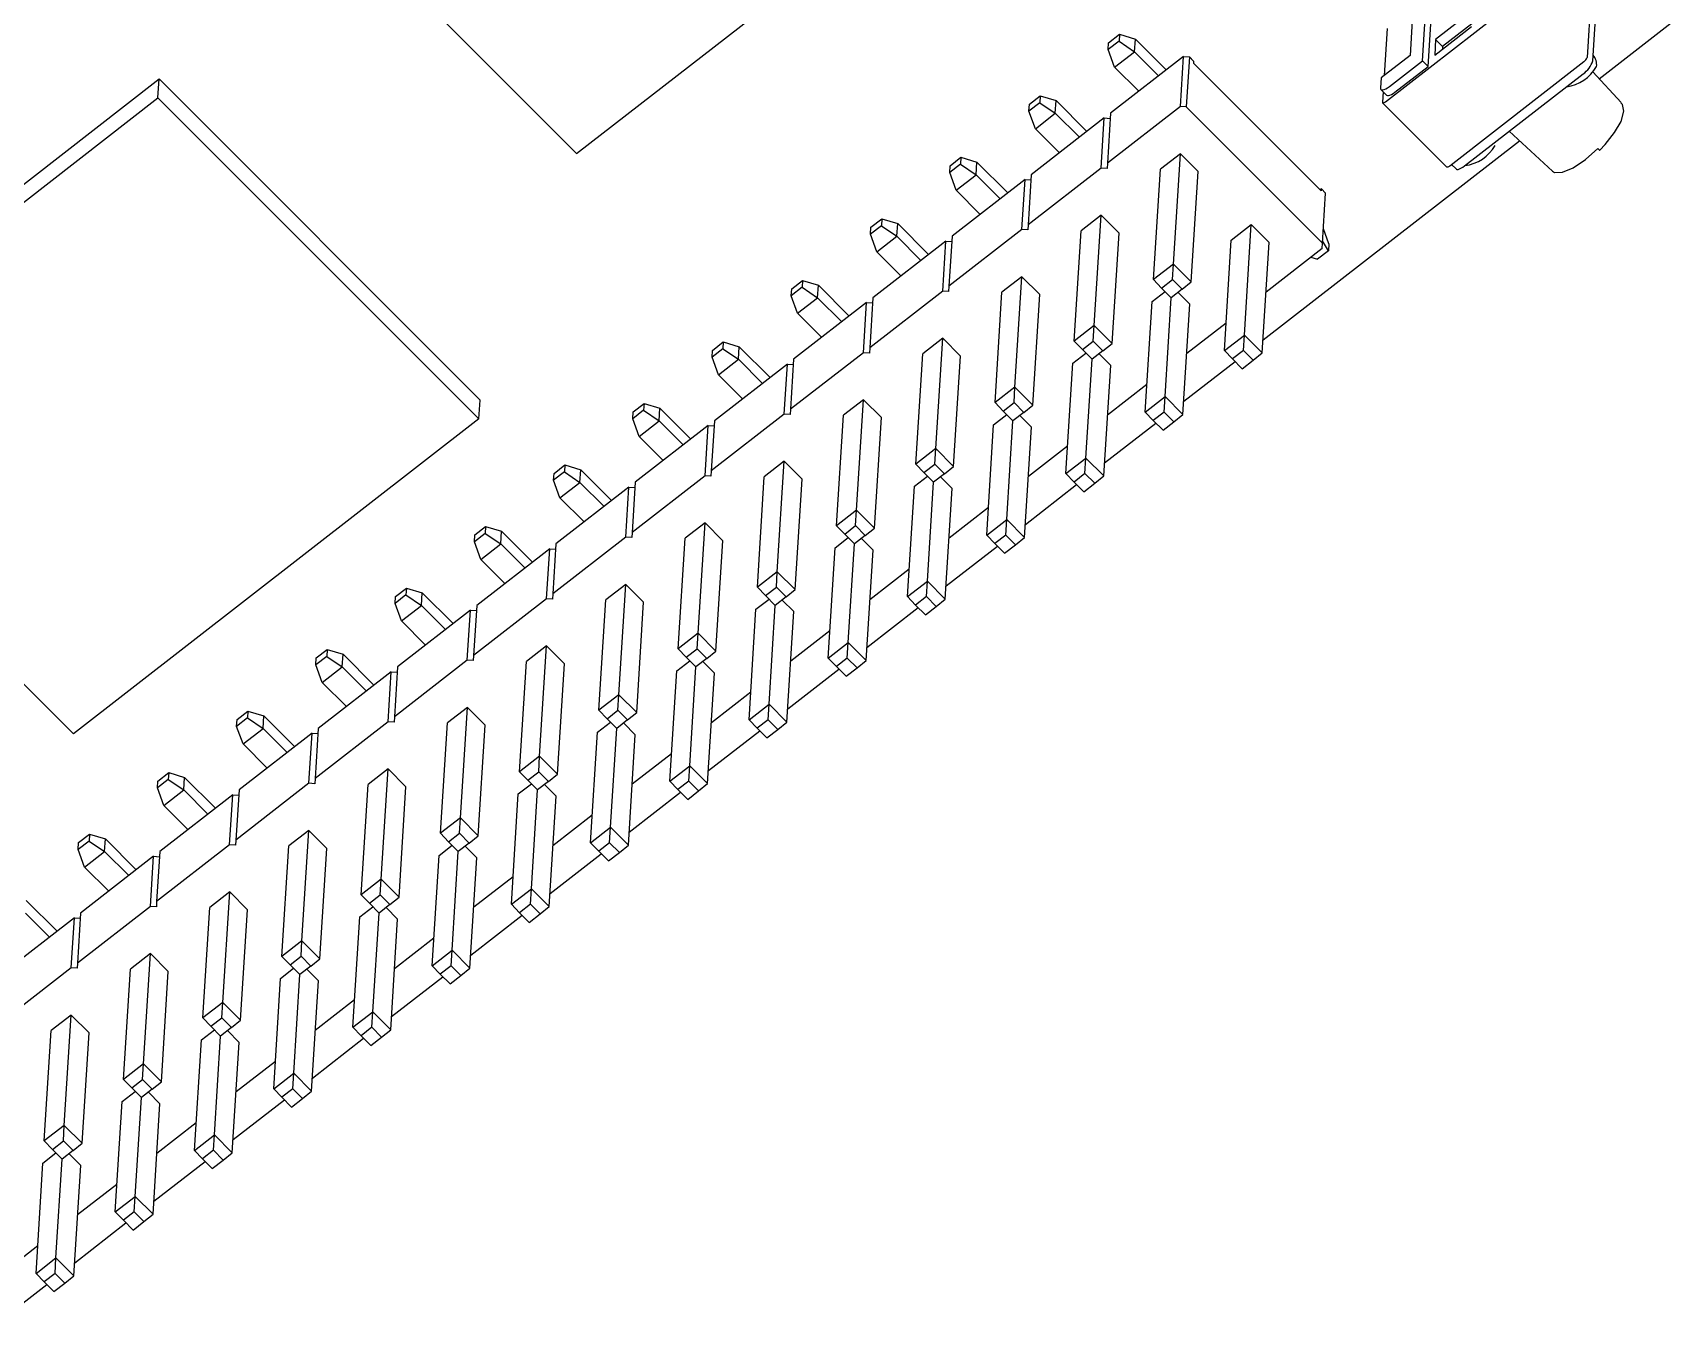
# Model space of a CAD drawing. Header units: millimetres. Extents: x 2 to 1109, y 2 to 430.
# Drawn here: x 471.74 to 510.86, y 336.83 to 367.65 of the extents above; entities that cross this region are included whole.
import ezdxf

# ---------------------------------------------------------------- set-up
doc = ezdxf.new("R2010")
doc.units = ezdxf.units.MM
doc.header["$LTSCALE"] = 0.5
doc.layers.add('几何体', color=7, linetype='Continuous')

msp = doc.modelspace()

# ---------------------------------------------------------------- linework, layer by layer
at = {"layer": '几何体'}
for p, q in [((476.989, 372.503), (484.722, 364.77)), ((484.722, 364.77), (494.851, 372.632)), ((504.919, 366.984), (505.044, 368.983)), ((508.976, 369.086), (508.849, 367.063)), ((505.052, 366.85), (505.178, 368.85)), ((508.986, 366.985), (509.098, 368.772)), ((504.036, 366.005), (507.238, 368.491)), ((504.7, 368.358), (504.622, 367.111)), ((506.113, 368.177), (505.234, 367.495)), ((505.211, 367.119), (506.09, 367.801)), ((506.094, 367.866), (505.401, 367.328)), ((509.139, 366.555), (510.859, 367.89)), ((497.673, 367.451), (497.413, 367.25)), ((497.413, 367.25), (497.424, 367.414)), ((497.424, 367.414), (497.683, 367.616)), ((497.683, 367.616), (497.673, 367.451)), ((497.673, 367.451), (498.044, 367.2)), ((497.683, 367.616), (498.063, 367.502)), ((498.044, 367.2), (498.063, 367.502)), ((498.063, 367.502), (498.799, 366.765)), ((504.074, 367.754), (504.004, 366.632)), ((505.234, 367.495), (505.211, 367.119)), ((505.401, 367.328), (505.234, 367.495)), ((497.567, 366.83), (497.413, 367.25)), ((499.213, 367.086), (497.47, 365.733)), ((497.567, 366.83), (498.044, 367.2)), ((498.044, 367.2), (498.619, 366.625)), ((499.138, 365.891), (499.213, 367.086)), ((499.213, 367.086), (499.354, 367.077)), ((499.354, 367.077), (499.279, 365.882)), ((499.354, 367.077), (499.454, 366.977)), ((499.454, 366.977), (499.451, 366.93)), ((504.622, 367.111), (503.93, 366.574)), ((504.129, 366.371), (504.919, 366.984)), ((504.919, 366.984), (505.052, 366.85)), ((505.401, 367.328), (505.397, 367.263)), ((497.567, 366.83), (498.143, 366.255)), ((499.451, 366.93), (502.504, 363.877)), ((504.263, 366.237), (505.052, 366.85)), ((508.771, 366.958), (505.569, 364.472)), ((505.923, 364.473), (508.753, 366.67)), ((509.664, 365.989), (508.989, 366.716)), ((465.069, 359.034), (474.751, 366.549)), ((474.723, 366.102), (474.751, 366.549)), ((474.751, 366.549), (482.418, 358.882)), ((503.93, 366.574), (503.915, 366.339)), ((503.926, 366.3), (504.059, 366.166)), ((503.98, 366.246), (503.964, 365.994)), ((465.041, 358.587), (474.723, 366.102)), ((474.723, 366.102), (482.39, 358.436)), ((495.781, 365.983), (495.522, 365.781)), ((495.522, 365.781), (495.532, 365.946)), ((495.532, 365.946), (495.792, 366.147)), ((495.792, 366.147), (495.781, 365.983)), ((495.781, 365.983), (496.152, 365.732)), ((495.792, 366.147), (496.171, 366.033)), ((496.152, 365.732), (496.171, 366.033)), ((496.171, 366.033), (496.908, 365.297)), ((499.138, 365.891), (497.395, 364.538)), ((499.279, 365.882), (499.138, 365.891)), ((499.279, 365.882), (502.532, 362.629)), ((503.968, 365.982), (505.501, 364.448)), ((495.676, 365.362), (495.522, 365.781)), ((497.321, 365.618), (495.578, 364.265)), ((495.676, 365.362), (496.152, 365.732)), ((496.152, 365.732), (496.727, 365.157)), ((497.246, 364.423), (497.321, 365.618)), ((497.321, 365.618), (497.462, 365.609)), ((497.47, 365.733), (497.395, 364.538)), ((495.676, 365.362), (496.251, 364.787)), ((501.112, 360.324), (507.234, 365.076)), ((506.991, 365.302), (508.021, 364.346)), ((493.64, 364.477), (493.9, 364.679)), ((493.9, 364.679), (493.89, 364.515)), ((493.9, 364.679), (494.279, 364.565)), ((499.138, 364.766), (498.661, 364.396)), ((498.973, 362.132), (499.138, 364.766)), ((499.565, 364.34), (499.138, 364.766)), ((493.89, 364.515), (493.63, 364.313)), ((493.63, 364.313), (493.64, 364.477)), ((493.784, 363.894), (493.63, 364.313)), ((493.784, 363.894), (494.26, 364.264)), ((493.89, 364.515), (494.26, 364.264)), ((494.26, 364.264), (494.279, 364.565)), ((494.26, 364.264), (494.836, 363.688)), ((494.279, 364.565), (495.016, 363.828)), ((497.246, 364.423), (495.503, 363.07)), ((495.578, 364.265), (495.503, 363.07)), ((497.387, 364.414), (497.246, 364.423)), ((497.395, 364.538), (497.387, 364.414)), ((498.496, 361.762), (498.661, 364.396)), ((499.399, 361.705), (499.565, 364.34)), ((505.615, 364.507), (505.72, 364.402)), ((495.429, 364.149), (493.687, 362.796)), ((493.784, 363.894), (494.359, 363.318)), ((495.354, 362.954), (495.429, 364.149)), ((495.429, 364.149), (495.571, 364.14)), ((502.507, 363.924), (502.479, 363.902)), ((502.507, 363.924), (502.504, 363.877)), ((502.507, 363.924), (502.607, 363.824)), ((502.532, 362.629), (502.607, 363.824)), ((491.748, 363.009), (492.008, 363.21)), ((492.008, 363.21), (491.998, 363.046)), ((492.008, 363.21), (492.388, 363.096)), ((492.369, 362.795), (492.388, 363.096)), ((492.388, 363.096), (493.124, 362.36)), ((495.503, 363.07), (495.496, 362.945)), ((497.246, 363.298), (496.77, 362.928)), ((497.081, 360.663), (497.246, 363.298)), ((497.673, 362.871), (497.246, 363.298)), ((500.355, 362.703), (500.831, 363.073)), ((500.666, 360.438), (500.831, 363.073)), ((500.831, 363.073), (501.258, 362.646)), ((491.998, 363.046), (491.738, 362.845)), ((491.738, 362.845), (491.748, 363.009)), ((491.892, 362.425), (491.738, 362.845)), ((493.538, 362.681), (491.795, 361.328)), ((491.892, 362.425), (492.369, 362.795)), ((491.998, 363.046), (492.369, 362.795)), ((492.369, 362.795), (492.944, 362.22)), ((493.463, 361.486), (493.538, 362.681)), ((493.538, 362.681), (493.679, 362.672)), ((495.354, 362.954), (493.612, 361.601)), ((493.687, 362.796), (493.612, 361.601)), ((495.496, 362.945), (495.354, 362.954)), ((496.604, 360.293), (496.77, 362.928)), ((497.508, 360.236), (497.673, 362.871)), ((500.19, 360.068), (500.355, 362.703)), ((502.673, 362.451), (502.536, 362.689)), ((502.683, 362.616), (502.554, 362.969)), ((491.892, 362.425), (492.467, 361.85)), ((501.093, 360.012), (501.258, 362.646)), ((502.525, 362.504), (501.184, 361.464)), ((502.257, 362.297), (502.413, 362.25)), ((502.673, 362.451), (502.413, 362.25)), ((502.525, 362.504), (502.532, 362.629)), ((502.683, 362.616), (502.673, 362.451)), ((498.973, 362.132), (498.496, 361.762)), ((498.95, 361.762), (498.973, 362.132)), ((499.399, 361.705), (498.973, 362.132)), ((490.106, 361.578), (489.846, 361.376)), ((489.846, 361.376), (489.857, 361.54)), ((489.857, 361.54), (490.117, 361.742)), ((490.117, 361.742), (490.106, 361.578)), ((490.106, 361.578), (490.477, 361.327)), ((490.117, 361.742), (490.496, 361.628)), ((490.477, 361.327), (490.496, 361.628)), ((490.496, 361.628), (491.232, 360.891)), ((493.612, 361.601), (493.604, 361.477)), ((495.355, 361.829), (494.878, 361.459)), ((495.189, 359.195), (495.355, 361.829)), ((495.781, 361.403), (495.355, 361.829)), ((498.496, 361.762), (498.69, 361.56)), ((498.69, 361.56), (498.95, 361.762)), ((498.922, 361.328), (498.69, 361.56)), ((499.182, 361.53), (498.922, 361.328)), ((498.95, 361.762), (499.182, 361.53)), ((499.182, 361.53), (499.399, 361.705)), ((490, 360.957), (489.846, 361.376)), ((491.646, 361.212), (489.903, 359.86)), ((490, 360.957), (490.477, 361.327)), ((490.477, 361.327), (491.052, 360.752)), ((491.571, 360.017), (491.646, 361.212)), ((491.646, 361.212), (491.787, 361.204)), ((493.463, 361.486), (491.72, 360.133)), ((491.795, 361.328), (491.72, 360.133)), ((493.604, 361.477), (493.463, 361.486)), ((494.713, 358.825), (494.878, 361.459)), ((495.616, 358.768), (495.781, 361.403)), ((498.298, 358.6), (498.463, 361.235)), ((498.463, 361.235), (498.774, 361.476)), ((498.774, 358.97), (498.922, 361.328)), ((499.088, 361.456), (499.366, 361.178)), ((499.201, 358.543), (499.366, 361.178)), ((490, 360.957), (490.576, 360.382)), ((500.231, 360.724), (499.292, 359.995)), ((493.463, 360.361), (492.986, 359.991)), ((493.298, 357.726), (493.463, 360.361)), ((493.89, 359.934), (493.463, 360.361)), ((497.081, 360.663), (496.604, 360.293)), ((497.058, 360.294), (497.081, 360.663)), ((497.508, 360.236), (497.081, 360.663)), ((500.19, 360.068), (500.666, 360.438)), ((500.643, 360.069), (500.666, 360.438)), ((500.666, 360.438), (501.093, 360.012)), ((488.215, 360.11), (487.955, 359.908)), ((487.955, 359.908), (487.965, 360.072)), ((487.965, 360.072), (488.225, 360.274)), ((488.225, 360.274), (488.215, 360.11)), ((488.215, 360.11), (488.585, 359.859)), ((488.225, 360.274), (488.604, 360.16)), ((488.585, 359.859), (488.604, 360.16)), ((488.604, 360.16), (489.341, 359.423)), ((491.571, 360.017), (489.828, 358.665)), ((491.712, 360.009), (491.571, 360.017)), ((491.72, 360.133), (491.712, 360.009)), ((492.821, 357.356), (492.986, 359.991)), ((493.724, 357.3), (493.89, 359.934)), ((496.571, 359.766), (496.883, 360.008)), ((496.604, 360.293), (496.798, 360.092)), ((496.798, 360.092), (497.058, 360.294)), ((497.031, 359.86), (496.798, 360.092)), ((497.29, 360.061), (497.031, 359.86)), ((497.058, 360.294), (497.29, 360.061)), ((497.196, 359.988), (497.475, 359.709)), ((497.29, 360.061), (497.508, 360.236)), ((500.19, 360.068), (500.383, 359.867)), ((500.643, 360.069), (500.383, 359.867)), ((500.876, 359.836), (500.643, 360.069)), ((500.876, 359.836), (501.093, 360.012)), ((488.109, 359.489), (487.955, 359.908)), ((489.754, 359.744), (488.011, 358.391)), ((488.109, 359.489), (488.585, 359.859)), ((488.585, 359.859), (489.161, 359.283)), ((489.679, 358.549), (489.754, 359.744)), ((489.754, 359.744), (489.895, 359.735)), ((489.903, 359.86), (489.828, 358.665)), ((496.406, 357.131), (496.571, 359.766)), ((496.883, 357.501), (497.031, 359.86)), ((497.309, 357.075), (497.475, 359.709)), ((499.221, 358.856), (500.445, 359.806)), ((500.383, 359.867), (500.616, 359.635)), ((500.616, 359.635), (500.876, 359.836)), ((488.109, 359.489), (488.684, 358.913)), ((495.189, 359.195), (494.713, 358.825)), ((495.166, 358.825), (495.189, 359.195)), ((495.616, 358.768), (495.189, 359.195)), ((498.339, 359.255), (497.401, 358.527)), ((482.39, 358.436), (482.418, 358.882)), ((486.073, 358.604), (486.333, 358.805)), ((486.333, 358.805), (486.323, 358.641)), ((486.333, 358.805), (486.713, 358.691)), ((491.571, 358.893), (491.095, 358.523)), ((491.406, 356.258), (491.571, 358.893)), ((491.998, 358.466), (491.571, 358.893)), ((494.713, 358.825), (494.906, 358.624)), ((494.906, 358.624), (495.166, 358.825)), ((495.166, 358.825), (495.399, 358.593)), ((495.399, 358.593), (495.616, 358.768)), ((498.298, 358.6), (498.774, 358.97)), ((498.751, 358.6), (498.774, 358.97)), ((498.774, 358.97), (499.201, 358.543)), ((472.707, 350.92), (465.041, 358.587)), ((482.39, 358.436), (472.707, 350.92)), ((486.323, 358.641), (486.063, 358.439)), ((486.063, 358.439), (486.073, 358.604)), ((486.217, 358.02), (486.063, 358.439)), ((486.217, 358.02), (486.694, 358.39)), ((486.323, 358.641), (486.694, 358.39)), ((486.694, 358.39), (486.713, 358.691)), ((486.694, 358.39), (487.269, 357.815)), ((486.713, 358.691), (487.449, 357.955)), ((489.679, 358.549), (487.937, 357.196)), ((488.011, 358.391), (487.937, 357.196)), ((489.82, 358.54), (489.679, 358.549)), ((489.828, 358.665), (489.82, 358.54)), ((490.929, 355.888), (491.095, 358.523)), ((491.833, 355.831), (491.998, 358.466)), ((494.68, 358.298), (494.991, 358.539)), ((495.139, 358.391), (494.906, 358.624)), ((494.991, 356.033), (495.139, 358.391)), ((495.399, 358.593), (495.139, 358.391)), ((495.304, 358.52), (495.583, 358.241)), ((498.298, 358.6), (498.491, 358.399)), ((498.751, 358.6), (498.491, 358.399)), ((498.491, 358.399), (498.724, 358.166)), ((498.724, 358.166), (498.984, 358.368)), ((498.984, 358.368), (498.751, 358.6)), ((498.984, 358.368), (499.201, 358.543)), ((487.863, 358.276), (486.12, 356.923)), ((486.217, 358.02), (486.792, 357.445)), ((487.788, 357.081), (487.863, 358.276)), ((487.863, 358.276), (488.004, 358.267)), ((494.514, 355.663), (494.68, 358.298)), ((495.418, 355.606), (495.583, 358.241)), ((497.329, 357.387), (498.553, 358.337)), ((493.298, 357.726), (492.821, 357.356)), ((493.274, 357.357), (493.298, 357.726)), ((493.724, 357.3), (493.298, 357.726)), ((496.447, 357.787), (495.509, 357.059)), ((484.182, 357.135), (484.441, 357.337)), ((484.441, 357.337), (484.431, 357.173)), ((484.441, 357.337), (484.821, 357.223)), ((484.802, 356.922), (484.821, 357.223)), ((484.821, 357.223), (485.557, 356.486)), ((487.937, 357.196), (487.929, 357.072)), ((489.68, 357.424), (489.203, 357.054)), ((489.514, 354.79), (489.68, 357.424)), ((490.106, 356.998), (489.68, 357.424)), ((492.821, 357.356), (493.015, 357.155)), ((493.015, 357.155), (493.274, 357.357)), ((493.274, 357.357), (493.507, 357.124)), ((493.507, 357.124), (493.724, 357.3)), ((496.406, 357.131), (496.883, 357.501)), ((496.86, 357.132), (496.883, 357.501)), ((496.883, 357.501), (497.309, 357.075)), ((484.431, 357.173), (484.171, 356.971)), ((484.171, 356.971), (484.182, 357.135)), ((484.325, 356.552), (484.171, 356.971)), ((485.971, 356.807), (484.228, 355.455)), ((484.325, 356.552), (484.802, 356.922)), ((484.431, 357.173), (484.802, 356.922)), ((484.802, 356.922), (485.377, 356.346)), ((485.896, 355.612), (485.971, 356.807)), ((485.971, 356.807), (486.112, 356.798)), ((487.788, 357.081), (486.045, 355.728)), ((486.12, 356.923), (486.045, 355.728)), ((487.929, 357.072), (487.788, 357.081)), ((489.038, 354.42), (489.203, 357.054)), ((489.941, 354.363), (490.106, 356.998)), ((492.623, 354.195), (492.788, 356.829)), ((492.788, 356.829), (493.099, 357.071)), ((493.247, 356.923), (493.015, 357.155)), ((493.099, 354.565), (493.247, 356.923)), ((493.507, 357.124), (493.247, 356.923)), ((493.413, 357.051), (493.691, 356.773)), ((495.437, 355.919), (496.661, 356.869)), ((496.406, 357.131), (496.6, 356.93)), ((496.86, 357.132), (496.6, 356.93)), ((496.6, 356.93), (496.832, 356.698)), ((496.832, 356.698), (497.092, 356.899)), ((497.092, 356.899), (496.86, 357.132)), ((497.092, 356.899), (497.309, 357.075)), ((484.325, 356.552), (484.901, 355.976)), ((493.526, 354.138), (493.691, 356.773)), ((491.406, 356.258), (490.929, 355.888)), ((491.383, 355.889), (491.406, 356.258)), ((491.833, 355.831), (491.406, 356.258)), ((494.555, 356.319), (493.617, 355.59)), ((494.514, 355.663), (494.991, 356.033)), ((494.968, 355.664), (494.991, 356.033)), ((494.991, 356.033), (495.418, 355.606)), ((482.539, 355.704), (482.28, 355.503)), ((482.28, 355.503), (482.29, 355.667)), ((482.29, 355.667), (482.55, 355.868)), ((482.55, 355.868), (482.539, 355.704)), ((482.539, 355.704), (482.91, 355.453)), ((482.55, 355.868), (482.929, 355.754)), ((482.91, 355.453), (482.929, 355.754)), ((482.929, 355.754), (483.666, 355.018)), ((486.045, 355.728), (486.037, 355.603)), ((487.788, 355.956), (487.311, 355.586)), ((487.623, 353.321), (487.788, 355.956)), ((488.215, 355.529), (487.788, 355.956)), ((490.929, 355.888), (491.123, 355.687)), ((491.123, 355.687), (491.383, 355.889)), ((491.356, 355.454), (491.123, 355.687)), ((491.615, 355.656), (491.356, 355.454)), ((491.383, 355.889), (491.615, 355.656)), ((491.615, 355.656), (491.833, 355.831)), ((494.514, 355.663), (494.708, 355.462)), ((494.968, 355.664), (494.708, 355.462)), ((495.2, 355.431), (494.968, 355.664)), ((482.434, 355.083), (482.28, 355.503)), ((484.079, 355.339), (482.336, 353.986)), ((482.434, 355.083), (482.91, 355.453)), ((482.91, 355.453), (483.485, 354.878)), ((484.004, 354.144), (484.079, 355.339)), ((484.079, 355.339), (484.22, 355.33)), ((485.896, 355.612), (484.153, 354.259)), ((484.228, 355.455), (484.153, 354.259)), ((486.037, 355.603), (485.896, 355.612)), ((487.146, 352.951), (487.311, 355.586)), ((488.049, 352.895), (488.215, 355.529)), ((490.731, 352.726), (490.896, 355.361)), ((490.896, 355.361), (491.207, 355.603)), ((491.208, 353.096), (491.356, 355.454)), ((491.521, 355.583), (491.8, 355.304)), ((491.634, 352.67), (491.8, 355.304)), ((493.546, 354.451), (494.769, 355.401)), ((494.708, 355.462), (494.941, 355.229)), ((494.941, 355.229), (495.2, 355.431)), ((495.2, 355.431), (495.418, 355.606)), ((482.434, 355.083), (483.009, 354.508)), ((492.664, 354.85), (491.725, 354.122)), ((485.896, 354.488), (485.419, 354.118)), ((485.731, 351.853), (485.896, 354.488)), ((486.323, 354.061), (485.896, 354.488)), ((489.514, 354.79), (489.038, 354.42)), ((489.491, 354.42), (489.514, 354.79)), ((489.941, 354.363), (489.514, 354.79)), ((492.623, 354.195), (493.099, 354.565)), ((493.076, 354.195), (493.099, 354.565)), ((493.099, 354.565), (493.526, 354.138)), ((480.648, 354.236), (480.388, 354.034)), ((480.388, 354.034), (480.398, 354.198)), ((480.398, 354.198), (480.658, 354.4)), ((480.658, 354.4), (480.648, 354.236)), ((480.648, 354.236), (481.018, 353.985)), ((480.658, 354.4), (481.037, 354.286)), ((481.018, 353.985), (481.037, 354.286)), ((481.037, 354.286), (481.774, 353.55)), ((484.004, 354.144), (482.261, 352.791)), ((484.145, 354.135), (484.004, 354.144)), ((484.153, 354.259), (484.145, 354.135)), ((485.254, 351.483), (485.419, 354.118)), ((489.005, 353.893), (489.316, 354.134)), ((489.038, 354.42), (489.231, 354.219)), ((489.231, 354.219), (489.491, 354.42)), ((489.464, 353.986), (489.231, 354.219)), ((489.724, 354.188), (489.464, 353.986)), ((489.491, 354.42), (489.724, 354.188)), ((489.629, 354.114), (489.908, 353.836)), ((489.724, 354.188), (489.941, 354.363)), ((492.623, 354.195), (492.816, 353.994)), ((493.076, 354.195), (492.816, 353.994)), ((493.309, 353.963), (493.076, 354.195)), ((493.309, 353.963), (493.526, 354.138)), ((480.542, 353.615), (480.388, 354.034)), ((482.187, 353.87), (480.445, 352.518)), ((480.542, 353.615), (481.018, 353.985)), ((481.018, 353.985), (481.594, 353.41)), ((482.112, 352.675), (482.187, 353.87)), ((482.187, 353.87), (482.329, 353.862)), ((482.336, 353.986), (482.261, 352.791)), ((486.157, 351.426), (486.323, 354.061)), ((488.839, 351.258), (489.005, 353.893)), ((489.316, 351.628), (489.464, 353.986)), ((489.743, 351.201), (489.908, 353.836)), ((491.654, 352.982), (492.878, 353.932)), ((492.816, 353.994), (493.049, 353.761)), ((493.049, 353.761), (493.309, 353.963)), ((480.542, 353.615), (481.117, 353.04)), ((487.623, 353.321), (487.146, 352.951)), ((487.599, 352.952), (487.623, 353.321)), ((488.049, 352.895), (487.623, 353.321)), ((490.772, 353.382), (489.834, 352.653)), ((478.506, 352.73), (478.766, 352.932)), ((478.766, 352.932), (478.756, 352.768)), ((478.766, 352.932), (479.146, 352.818)), ((484.004, 353.019), (483.528, 352.649)), ((483.839, 350.384), (484.004, 353.019)), ((484.431, 352.592), (484.004, 353.019)), ((487.146, 352.951), (487.34, 352.75)), ((487.34, 352.75), (487.599, 352.952)), ((487.599, 352.952), (487.832, 352.719)), ((487.832, 352.719), (488.049, 352.895)), ((490.731, 352.726), (491.208, 353.096)), ((491.184, 352.727), (491.208, 353.096)), ((491.208, 353.096), (491.634, 352.67)), ((478.756, 352.768), (478.496, 352.566)), ((478.496, 352.566), (478.506, 352.73)), ((478.65, 352.147), (478.496, 352.566)), ((478.65, 352.147), (479.127, 352.517)), ((478.756, 352.768), (479.127, 352.517)), ((479.127, 352.517), (479.146, 352.818)), ((479.127, 352.517), (479.702, 351.941)), ((479.146, 352.818), (479.882, 352.081)), ((482.112, 352.675), (480.37, 351.323)), ((480.445, 352.518), (480.37, 351.323)), ((482.254, 352.667), (482.112, 352.675)), ((482.261, 352.791), (482.254, 352.667)), ((483.362, 350.014), (483.528, 352.649)), ((484.266, 349.958), (484.431, 352.592)), ((487.113, 352.424), (487.424, 352.666)), ((487.572, 352.518), (487.34, 352.75)), ((487.424, 350.16), (487.572, 352.518)), ((487.832, 352.719), (487.572, 352.518)), ((487.738, 352.646), (488.016, 352.368)), ((490.731, 352.726), (490.925, 352.525)), ((491.184, 352.727), (490.925, 352.525)), ((490.925, 352.525), (491.157, 352.293)), ((491.417, 352.494), (491.184, 352.727)), ((491.417, 352.494), (491.634, 352.67)), ((480.296, 352.402), (478.553, 351.049)), ((478.65, 352.147), (479.225, 351.571)), ((480.221, 351.207), (480.296, 352.402)), ((480.296, 352.402), (480.437, 352.393)), ((486.947, 349.79), (487.113, 352.424)), ((487.851, 349.733), (488.016, 352.368)), ((489.762, 351.514), (490.986, 352.464)), ((491.157, 352.293), (491.417, 352.494)), ((485.731, 351.853), (485.254, 351.483)), ((485.708, 351.483), (485.731, 351.853)), ((486.157, 351.426), (485.731, 351.853)), ((488.88, 351.913), (487.942, 351.185)), ((476.615, 351.262), (476.875, 351.463)), ((476.875, 351.463), (476.864, 351.299)), ((476.875, 351.463), (477.254, 351.349)), ((477.235, 351.048), (477.254, 351.349)), ((477.254, 351.349), (477.99, 350.613)), ((482.113, 351.551), (481.636, 351.181)), ((481.947, 348.916), (482.113, 351.551)), ((482.539, 351.124), (482.113, 351.551)), ((485.254, 351.483), (485.448, 351.282)), ((485.448, 351.282), (485.708, 351.483)), ((485.708, 351.483), (485.94, 351.251)), ((485.94, 351.251), (486.157, 351.426)), ((488.839, 351.258), (489.316, 351.628)), ((489.293, 351.258), (489.316, 351.628)), ((489.316, 351.628), (489.743, 351.201)), ((476.864, 351.299), (476.604, 351.098)), ((476.604, 351.098), (476.615, 351.262)), ((476.758, 350.678), (476.604, 351.098)), ((478.404, 350.934), (476.661, 349.581)), ((476.758, 350.678), (477.235, 351.048)), ((476.864, 351.299), (477.235, 351.048)), ((477.235, 351.048), (477.81, 350.473)), ((478.329, 349.739), (478.404, 350.934)), ((478.404, 350.934), (478.545, 350.925)), ((480.221, 351.207), (478.478, 349.854)), ((478.553, 351.049), (478.478, 349.854)), ((480.362, 351.198), (480.221, 351.207)), ((480.37, 351.323), (480.362, 351.198)), ((481.471, 348.546), (481.636, 351.181)), ((482.374, 348.489), (482.539, 351.124)), ((485.056, 348.321), (485.221, 350.956)), ((485.221, 350.956), (485.532, 351.197)), ((485.68, 351.049), (485.448, 351.282)), ((485.532, 348.691), (485.68, 351.049)), ((485.94, 351.251), (485.68, 351.049)), ((485.846, 351.178), (486.124, 350.899)), ((487.87, 350.045), (489.094, 350.995)), ((488.839, 351.258), (489.033, 351.057)), ((489.293, 351.258), (489.033, 351.057)), ((489.033, 351.057), (489.265, 350.824)), ((489.265, 350.824), (489.525, 351.026)), ((489.525, 351.026), (489.293, 351.258)), ((489.525, 351.026), (489.743, 351.201)), ((476.758, 350.678), (477.334, 350.103)), ((485.959, 348.264), (486.124, 350.899)), ((483.839, 350.384), (483.362, 350.014)), ((483.816, 350.015), (483.839, 350.384)), ((484.266, 349.958), (483.839, 350.384)), ((486.989, 350.445), (486.05, 349.717)), ((486.947, 349.79), (487.424, 350.16)), ((487.401, 349.79), (487.424, 350.16)), ((487.424, 350.16), (487.851, 349.733)), ((474.973, 349.831), (474.713, 349.629)), ((474.713, 349.629), (474.723, 349.793)), ((474.723, 349.793), (474.983, 349.995)), ((474.983, 349.995), (474.973, 349.831)), ((474.973, 349.831), (475.343, 349.58)), ((474.983, 349.995), (475.362, 349.881)), ((475.343, 349.58), (475.362, 349.881)), ((475.362, 349.881), (476.099, 349.144)), ((478.478, 349.854), (478.47, 349.73)), ((480.221, 350.082), (479.744, 349.712)), ((480.056, 347.448), (480.221, 350.082)), ((480.648, 349.656), (480.221, 350.082)), ((483.362, 350.014), (483.556, 349.813)), ((483.556, 349.813), (483.816, 350.015)), ((483.789, 349.581), (483.556, 349.813)), ((484.048, 349.782), (483.789, 349.581)), ((483.816, 350.015), (484.048, 349.782)), ((484.048, 349.782), (484.266, 349.958)), ((486.947, 349.79), (487.141, 349.588)), ((487.401, 349.79), (487.141, 349.588)), ((487.634, 349.558), (487.401, 349.79)), ((474.867, 349.21), (474.713, 349.629)), ((476.512, 349.465), (474.769, 348.113)), ((474.867, 349.21), (475.343, 349.58)), ((475.343, 349.58), (475.919, 349.005)), ((476.437, 348.27), (476.512, 349.465)), ((476.512, 349.465), (476.653, 349.456)), ((478.329, 349.739), (476.586, 348.386)), ((476.661, 349.581), (476.586, 348.386)), ((478.47, 349.73), (478.329, 349.739)), ((479.579, 347.078), (479.744, 349.712)), ((480.482, 347.021), (480.648, 349.656)), ((483.164, 346.853), (483.329, 349.487)), ((483.329, 349.487), (483.641, 349.729)), ((483.641, 347.223), (483.789, 349.581)), ((483.954, 349.709), (484.233, 349.431)), ((484.067, 346.796), (484.233, 349.431)), ((485.979, 348.577), (487.203, 349.527)), ((487.141, 349.588), (487.374, 349.356)), ((487.374, 349.356), (487.634, 349.558)), ((487.634, 349.558), (487.851, 349.733)), ((474.867, 349.21), (475.442, 348.635)), ((485.097, 348.977), (484.158, 348.248)), ((478.329, 348.614), (477.853, 348.244)), ((478.164, 345.979), (478.329, 348.614)), ((478.756, 348.187), (478.329, 348.614)), ((481.947, 348.916), (481.471, 348.546)), ((481.924, 348.547), (481.947, 348.916)), ((482.374, 348.489), (481.947, 348.916)), ((485.056, 348.321), (485.532, 348.691)), ((485.509, 348.322), (485.532, 348.691)), ((485.532, 348.691), (485.959, 348.264)), ((473.081, 348.362), (472.821, 348.161)), ((472.821, 348.161), (472.831, 348.325)), ((472.831, 348.325), (473.091, 348.527)), ((473.091, 348.527), (473.081, 348.362)), ((473.081, 348.362), (473.452, 348.111)), ((473.091, 348.527), (473.47, 348.413)), ((473.452, 348.111), (473.47, 348.413)), ((473.47, 348.413), (474.207, 347.676)), ((476.437, 348.27), (474.694, 346.918)), ((476.578, 348.261), (476.437, 348.27)), ((476.586, 348.386), (476.578, 348.261)), ((477.687, 345.609), (477.853, 348.244)), ((481.438, 348.019), (481.749, 348.261)), ((481.471, 348.546), (481.664, 348.345)), ((481.664, 348.345), (481.924, 348.547)), ((481.897, 348.112), (481.664, 348.345)), ((482.157, 348.314), (481.897, 348.112)), ((481.924, 348.547), (482.157, 348.314)), ((482.062, 348.241), (482.341, 347.962)), ((482.157, 348.314), (482.374, 348.489)), ((485.056, 348.321), (485.249, 348.12)), ((485.509, 348.322), (485.249, 348.12)), ((485.742, 348.089), (485.509, 348.322)), ((485.742, 348.089), (485.959, 348.264)), ((472.975, 347.741), (472.821, 348.161)), ((474.621, 347.997), (472.878, 346.644)), ((472.975, 347.741), (473.452, 348.111)), ((473.452, 348.111), (474.027, 347.536)), ((474.546, 346.802), (474.621, 347.997)), ((474.621, 347.997), (474.762, 347.988)), ((474.769, 348.113), (474.694, 346.918)), ((478.591, 345.553), (478.756, 348.187)), ((481.272, 345.384), (481.438, 348.019)), ((481.749, 345.754), (481.897, 348.112)), ((482.176, 345.328), (482.341, 347.962)), ((484.087, 347.109), (485.311, 348.059)), ((485.249, 348.12), (485.482, 347.888)), ((485.482, 347.888), (485.742, 348.089)), ((472.975, 347.741), (473.55, 347.166)), ((480.056, 347.448), (479.579, 347.078)), ((480.032, 347.078), (480.056, 347.448)), ((480.482, 347.021), (480.056, 347.448)), ((483.205, 347.508), (482.267, 346.78)), ((476.438, 347.146), (475.961, 346.776)), ((476.272, 344.511), (476.438, 347.146)), ((476.864, 346.719), (476.438, 347.146)), ((479.579, 347.078), (479.773, 346.877)), ((479.773, 346.877), (480.032, 347.078)), ((480.032, 347.078), (480.265, 346.846)), ((480.265, 346.846), (480.482, 347.021)), ((483.164, 346.853), (483.641, 347.223)), ((483.618, 346.853), (483.641, 347.223)), ((483.641, 347.223), (484.067, 346.796)), ((471.56, 346.643), (472.135, 346.068)), ((471.579, 346.944), (472.315, 346.208)), ((474.546, 346.802), (472.803, 345.449)), ((472.878, 346.644), (472.803, 345.449)), ((474.687, 346.793), (474.546, 346.802)), ((474.694, 346.918), (474.687, 346.793)), ((475.796, 344.141), (475.961, 346.776)), ((476.699, 344.084), (476.864, 346.719)), ((479.546, 346.551), (479.857, 346.792)), ((480.005, 346.644), (479.773, 346.877)), ((479.857, 344.286), (480.005, 346.644)), ((480.265, 346.846), (480.005, 346.644)), ((480.171, 346.773), (480.449, 346.494)), ((483.164, 346.853), (483.358, 346.652)), ((483.618, 346.853), (483.358, 346.652)), ((483.358, 346.652), (483.59, 346.419)), ((483.85, 346.621), (483.618, 346.853)), ((483.85, 346.621), (484.067, 346.796)), ((472.729, 346.529), (470.986, 345.176)), ((472.654, 345.334), (472.729, 346.529)), ((472.729, 346.529), (472.87, 346.52)), ((479.381, 343.916), (479.546, 346.551)), ((480.284, 343.859), (480.449, 346.494)), ((482.195, 345.64), (483.419, 346.59)), ((483.59, 346.419), (483.85, 346.621)), ((478.164, 345.979), (477.687, 345.609)), ((478.141, 345.61), (478.164, 345.979)), ((478.591, 345.553), (478.164, 345.979)), ((481.313, 346.04), (480.375, 345.311)), ((474.546, 345.677), (474.069, 345.307)), ((474.38, 343.043), (474.546, 345.677)), ((474.972, 345.251), (474.546, 345.677)), ((477.687, 345.609), (477.881, 345.408)), ((477.881, 345.408), (478.141, 345.61)), ((478.141, 345.61), (478.373, 345.377)), ((478.373, 345.377), (478.591, 345.553)), ((481.272, 345.384), (481.749, 345.754)), ((481.726, 345.385), (481.749, 345.754)), ((481.749, 345.754), (482.176, 345.328)), ((472.654, 345.334), (470.911, 343.981)), ((472.795, 345.325), (472.654, 345.334)), ((472.803, 345.449), (472.795, 345.325)), ((473.904, 342.673), (474.069, 345.307)), ((474.807, 342.616), (474.972, 345.251)), ((477.489, 342.448), (477.654, 345.082)), ((477.654, 345.082), (477.965, 345.324)), ((478.114, 345.176), (477.881, 345.408)), ((477.966, 342.818), (478.114, 345.176)), ((478.373, 345.377), (478.114, 345.176)), ((478.279, 345.304), (478.558, 345.026)), ((480.304, 344.172), (481.527, 345.122)), ((481.272, 345.384), (481.466, 345.183)), ((481.726, 345.385), (481.466, 345.183)), ((481.466, 345.183), (481.699, 344.951)), ((481.699, 344.951), (481.958, 345.152)), ((481.958, 345.152), (481.726, 345.385)), ((481.958, 345.152), (482.176, 345.328)), ((478.392, 342.391), (478.558, 345.026)), ((476.272, 344.511), (475.796, 344.141)), ((476.249, 344.142), (476.272, 344.511)), ((476.699, 344.084), (476.272, 344.511)), ((479.422, 344.571), (478.483, 343.843)), ((479.381, 343.916), (479.857, 344.286)), ((479.834, 343.917), (479.857, 344.286)), ((479.857, 344.286), (480.284, 343.859)), ((472.654, 344.209), (472.177, 343.839)), ((472.489, 341.574), (472.654, 344.209)), ((473.081, 343.782), (472.654, 344.209)), ((475.796, 344.141), (475.989, 343.94)), ((475.989, 343.94), (476.249, 344.142)), ((476.222, 343.707), (475.989, 343.94)), ((476.482, 343.909), (476.222, 343.707)), ((476.249, 344.142), (476.482, 343.909)), ((476.482, 343.909), (476.699, 344.084)), ((479.381, 343.916), (479.574, 343.715)), ((479.834, 343.917), (479.574, 343.715)), ((480.067, 343.684), (479.834, 343.917)), ((472.012, 341.204), (472.177, 343.839)), ((472.915, 341.147), (473.081, 343.782)), ((475.597, 340.979), (475.762, 343.614)), ((475.762, 343.614), (476.074, 343.855)), ((476.074, 341.349), (476.222, 343.707)), ((476.387, 343.836), (476.666, 343.557)), ((476.5, 340.923), (476.666, 343.557)), ((478.412, 342.703), (479.636, 343.653)), ((479.574, 343.715), (479.807, 343.482)), ((479.807, 343.482), (480.067, 343.684)), ((480.067, 343.684), (480.284, 343.859)), ((474.38, 343.043), (473.904, 342.673)), ((474.357, 342.673), (474.38, 343.043)), ((474.807, 342.616), (474.38, 343.043)), ((477.53, 343.103), (476.592, 342.375)), ((477.489, 342.448), (477.966, 342.818)), ((477.942, 342.448), (477.966, 342.818)), ((477.966, 342.818), (478.392, 342.391)), ((473.871, 342.146), (474.182, 342.387)), ((473.904, 342.673), (474.098, 342.471)), ((474.098, 342.471), (474.357, 342.673)), ((474.33, 342.239), (474.098, 342.471)), ((474.59, 342.441), (474.33, 342.239)), ((474.357, 342.673), (474.59, 342.441)), ((474.496, 342.367), (474.774, 342.089)), ((474.59, 342.441), (474.807, 342.616)), ((477.489, 342.448), (477.683, 342.247)), ((477.942, 342.448), (477.683, 342.247)), ((478.175, 342.216), (477.942, 342.448)), ((478.175, 342.216), (478.392, 342.391)), ((473.705, 339.511), (473.871, 342.146)), ((474.182, 339.881), (474.33, 342.239)), ((474.609, 339.454), (474.774, 342.089)), ((476.52, 341.235), (477.744, 342.185)), ((477.683, 342.247), (477.915, 342.014)), ((477.915, 342.014), (478.175, 342.216)), ((472.489, 341.574), (472.012, 341.204)), ((472.466, 341.205), (472.489, 341.574)), ((472.915, 341.147), (472.489, 341.574)), ((475.638, 341.635), (474.7, 340.906)), ((472.012, 341.204), (472.206, 341.003)), ((472.206, 341.003), (472.466, 341.205)), ((472.466, 341.205), (472.698, 340.972)), ((475.597, 340.979), (476.074, 341.349)), ((476.051, 340.98), (476.074, 341.349)), ((476.074, 341.349), (476.5, 340.923)), ((471.979, 340.677), (472.29, 340.919)), ((472.438, 340.771), (472.206, 341.003)), ((472.29, 338.412), (472.438, 340.771)), ((472.698, 340.972), (472.438, 340.771)), ((472.604, 340.899), (472.882, 340.62)), ((472.698, 340.972), (472.915, 341.147)), ((475.597, 340.979), (475.791, 340.778)), ((476.051, 340.98), (475.791, 340.778)), ((475.791, 340.778), (476.023, 340.546)), ((476.283, 340.747), (476.051, 340.98)), ((476.283, 340.747), (476.5, 340.923)), ((471.814, 338.042), (471.979, 340.677)), ((472.717, 337.986), (472.882, 340.62)), ((474.628, 339.767), (475.852, 340.717)), ((476.023, 340.546), (476.283, 340.747)), ((473.747, 340.166), (472.808, 339.438)), ((473.705, 339.511), (474.182, 339.881)), ((474.159, 339.511), (474.182, 339.881)), ((474.182, 339.881), (474.609, 339.454)), ((472.737, 338.298), (473.961, 339.248)), ((473.705, 339.511), (473.899, 339.31)), ((474.159, 339.511), (473.899, 339.31)), ((473.899, 339.31), (474.132, 339.077)), ((474.132, 339.077), (474.391, 339.279)), ((474.391, 339.279), (474.159, 339.511)), ((474.391, 339.279), (474.609, 339.454)), ((471.855, 338.698), (470.916, 337.97)), ((471.814, 338.042), (472.29, 338.412)), ((471.814, 338.042), (472.007, 337.841)), ((472.267, 338.043), (472.007, 337.841)), ((472.267, 338.043), (472.29, 338.412)), ((472.5, 337.81), (472.267, 338.043)), ((472.29, 338.412), (472.717, 337.986)), ((470.845, 336.83), (472.069, 337.78)), ((472.007, 337.841), (472.24, 337.609)), ((472.24, 337.609), (472.5, 337.81)), ((472.5, 337.81), (472.717, 337.986))]:
    msp.add_line(p, q, dxfattribs=at)
at = {"layer": '几何体', "flags": 128}
for points in [[(503.915, 366.339), (503.917, 366.314), (503.928, 366.298), (503.948, 366.289), (503.974, 366.29), (504.007, 366.298), (504.045, 366.315), (504.086, 366.34), (504.129, 366.371)], [(504.059, 366.166), (504.062, 366.164), (504.081, 366.156), (504.107, 366.156), (504.14, 366.165), (504.178, 366.182), (504.219, 366.206), (504.263, 366.237)], [(503.964, 365.994), (503.965, 365.986), (503.969, 365.981), (503.975, 365.978), (503.984, 365.978), (503.995, 365.981), (504.007, 365.987), (504.021, 365.995), (504.036, 366.005)], [(509.151, 364.846), (509.285, 364.987), (509.506, 365.268), (509.66, 365.537), (509.727, 365.779), (509.697, 365.943), (509.659, 365.977)], [(508.021, 364.346), (508.074, 364.315), (508.259, 364.321), (508.514, 364.429), (508.808, 364.627), (509.106, 364.891)], [(509.148, 364.85), (509.151, 364.847), (509.151, 364.846), (509.149, 364.848), (509.145, 364.852), (509.138, 364.859), (509.129, 364.868), (509.118, 364.879), (509.106, 364.891)], [(505.569, 364.472), (505.554, 364.462), (505.541, 364.453), (505.528, 364.448), (505.517, 364.445), (505.508, 364.445), (505.502, 364.448), (505.501, 364.448)], [(505.72, 364.402), (505.722, 364.4), (505.741, 364.392), (505.768, 364.392), (505.801, 364.401), (505.838, 364.418), (505.88, 364.442), (505.923, 364.473)]]:
    msp.add_lwpolyline(points, dxfattribs=at)
at = {"layer": '几何体'}
for centre, radius, start, end in [((508.421, 367.158), 0.591, 304.2261, 342.8883), ((508.661, 367.121), 0.197, 304.2261, 342.8883), ((508.713, 366.885), 0.366, 353.484, 39.7727), ((508.225, 367.335), 0.983, 277.5626, 329.9823), ((505.805, 365.456), 0.983, 277.5626, 329.9823)]:
    msp.add_arc(centre, radius, start, end, dxfattribs=at)

doc.saveas('drawing.dxf')
